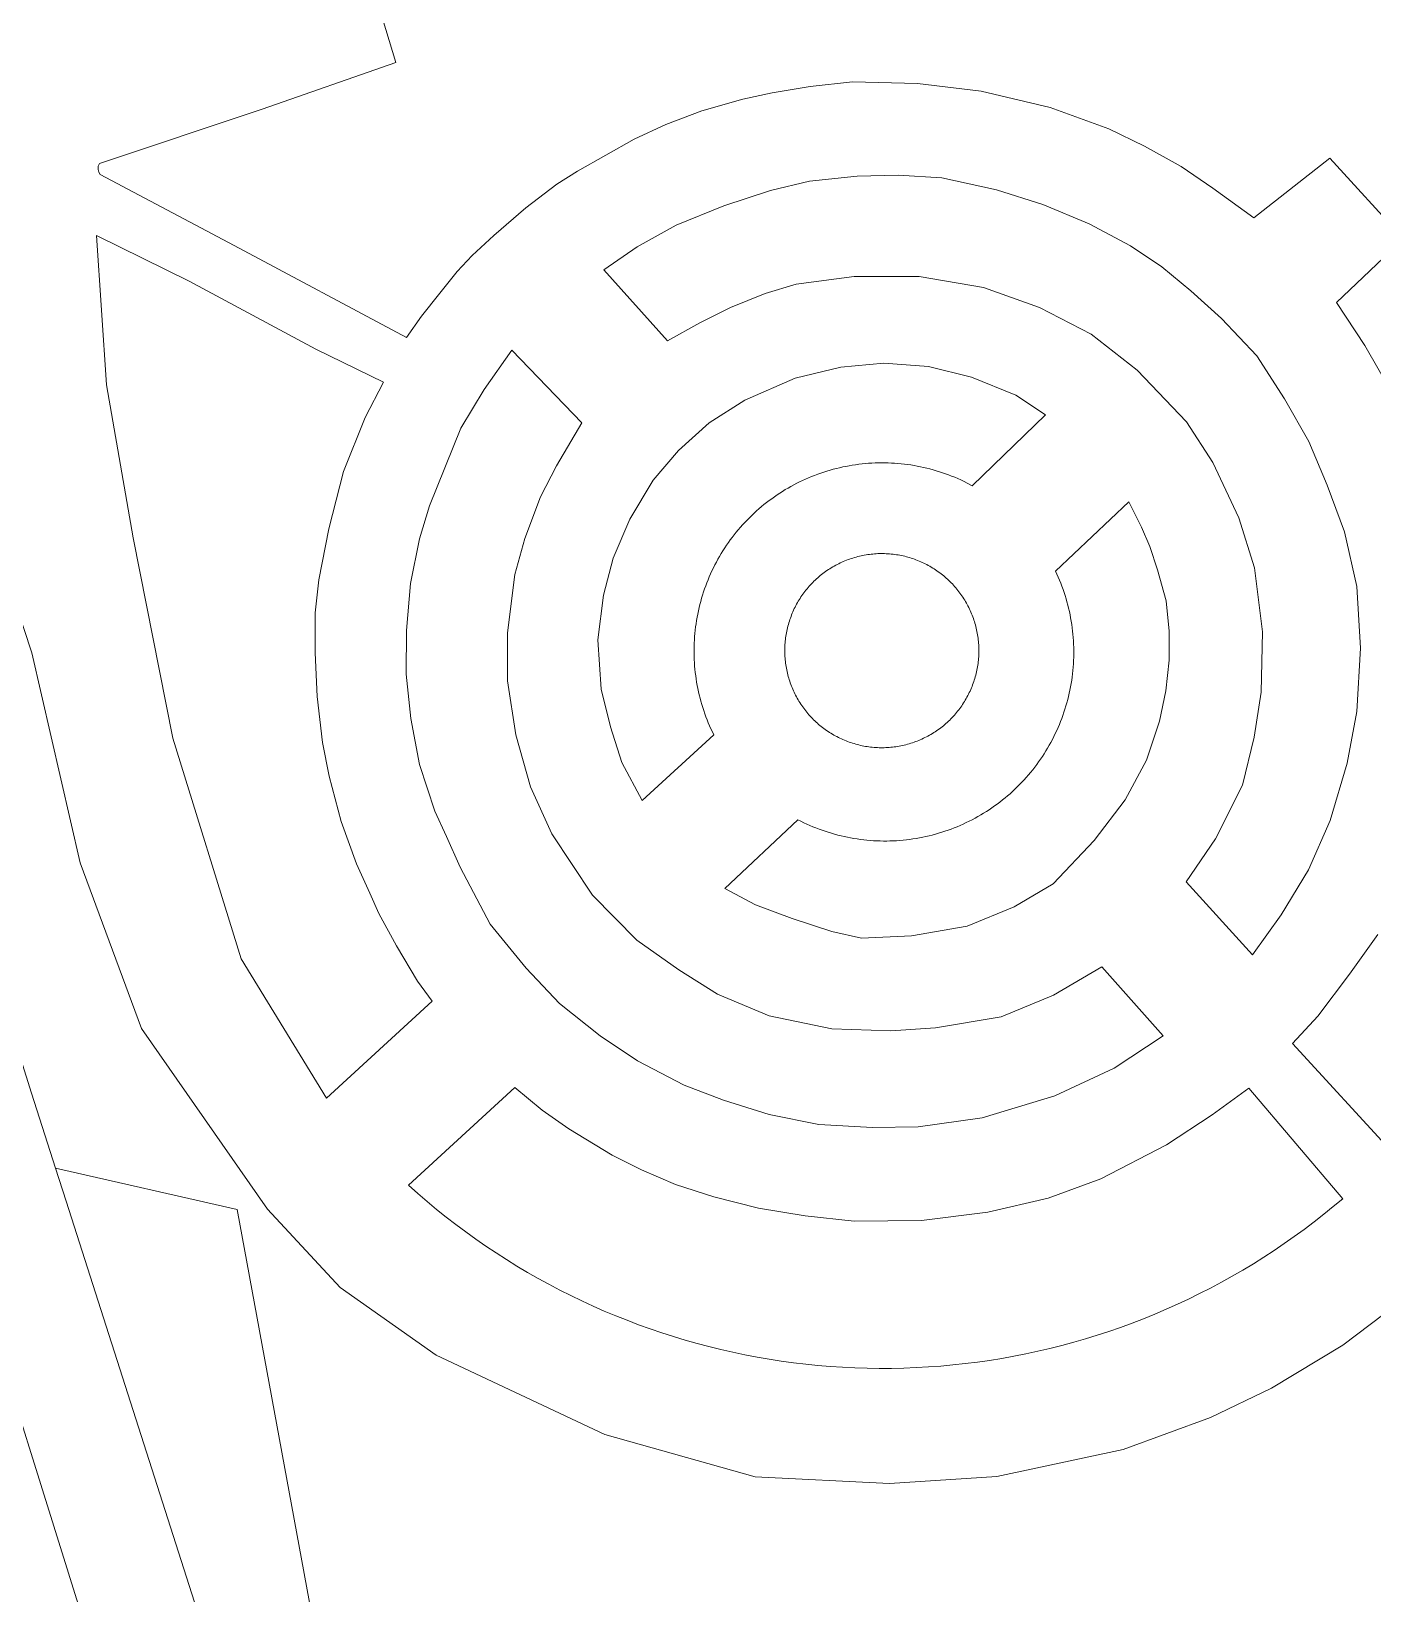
# Model space of a CAD drawing. Header units: millimetres. Extents: x 833924389 to 835767163, y 817400000 to 818811854.
# Drawn here: x 835522579 to 835550797, y 817720892 to 817753754 of the extents above; entities that cross this region are included whole.
import ezdxf

# ---------------------------------------------------------------- set-up
doc = ezdxf.new("R2010")
doc.units = ezdxf.units.MM
doc.header["$LTSCALE"] = 10
doc.header["$MEASUREMENT"] = 0
doc.layers.add('01_Base_Plan', color=5, linetype='Continuous', lineweight=5)

msp = doc.modelspace()

# ---------------------------------------------------------------- linework, layer by layer
at = {"layer": '01_Base_Plan', "linetype": 'Continuous', "flags": 128}
for points in [[(835529556, 817689255), (835528698, 817691879), (835528617, 817692024), (835527296, 817696287), (835527089, 817696950), (835525086, 817703367), (835523871, 817707149), (835524519, 817711866), (835525089, 817715810), (835523635, 817720446), (835521333, 817727795), (835519911, 817732386), (835519708, 817733042), (835517072, 817735662), (835515637, 817737052), (835514038, 817738601), (835512522, 817744565), (835510507, 817752539), (835509875, 817754911), (835508375, 817760479)], [(835523089, 817729846), (835522584, 817731423), (835522358, 817732138), (835521066, 817735984), (835520036, 817738803), (835517706, 817743269), (835516007, 817746583), (835515268, 817748187), (835514060, 817752053), (835513237, 817754825), (835512611, 817756950), (835513275, 817757210)], [(835517513, 817756098), (835522591, 817740678), (835523607, 817736264), (835524896, 817732778), (835527546, 817728983), (835529074, 817727330), (835531094, 817725911), (835534642, 817724240), (835537804, 817723350), (835540629, 817723213), (835542887, 817723358), (835545546, 817723925), (835547383, 817724598), (835548669, 817725219), (835550171, 817726119), (835551608, 817727204)], [(835529825, 817754490), (835530246, 817753097), (835527437, 817752113), (835524012, 817750972), (835523988, 817750916), (835523984, 817750848), (835523997, 817750789), (835524030, 817750743), (835526848, 817749247), (835530471, 817747313), (835530788, 817747763), (835531170, 817748242), (835531538, 817748698), (835531853, 817749035), (835532308, 817749460), (835532980, 817750037), (835533637, 817750534), (835534068, 817750810), (835535261, 817751485), (835535924, 817751795), (835536686, 817752082), (835537548, 817752325), (835538167, 817752458), (835538962, 817752590), (835539855, 817752690), (835541221, 817752653), (835542560, 817752494), (835544010, 817752153), (835545247, 817751698), (835545994, 817751338), (835546768, 817750907), (835547435, 817750455), (835548294, 817749832), (835549896, 817751087), (835551446, 817749389), (835550034, 817748046), (835550631, 817747147), (835551230, 817746095)], [(835547488, 817736770), (835548056, 817737897), (835548306, 817738904), (835548452, 817739857), (835548475, 817741126), (835548309, 817742468), (835547977, 817743519), (835547435, 817744685), (835546876, 817745542), (835545842, 817746628), (835544871, 817747385), (835543789, 817747944), (835542611, 817748361), (835541254, 817748599), (835539889, 817748599), (835538671, 817748433), (835538020, 817748235), (835537287, 817747947), (835536643, 817747622), (835535960, 817747242), (835534624, 817748739), (835535322, 817749217), (835536144, 817749677), (835537148, 817750083), (835538126, 817750405), (835538948, 817750602), (835539955, 817750705), (835540814, 817750728), (835541731, 817750673), (835542884, 817750417), (835543859, 817750110), (835544834, 817749703), (835545701, 817749240), (835546360, 817748801), (835546973, 817748296), (835547616, 817747713), (835548360, 817746926), (835548943, 817746023), (835549449, 817745126), (835549839, 817744204), (835550203, 817743225), (835550462, 817742076), (835550541, 817740777), (835550462, 817739447), (835550257, 817738361), (835549903, 817737157), (835549444, 817736114), (835548873, 817735171), (835548266, 817734329), (835546873, 817735863), (835547488, 817736770)], [(835523954, 817749458), (835524165, 817746317), (835524725, 817743099), (835525559, 817738883), (835526993, 817734244), (835528790, 817731317), (835531011, 817733357), (835530704, 817733773), (835530265, 817734518), (835529888, 817735199), (835529703, 817735629), (835529420, 817736244), (835529095, 817737132), (835528844, 817738086), (835528708, 817738792), (835528590, 817739762), (835528549, 817740680), (835528549, 817741525), (835528626, 817742215), (835528836, 817743290), (835529149, 817744495), (835529601, 817745632), (835529987, 817746374), (835528564, 817747064), (835525904, 817748499), (835523954, 817749458)], [(835534382, 817735587), (835533527, 817736876), (835533078, 817737862), (835532771, 817738953), (835532595, 817740091), (835532595, 817741101), (835532748, 817742327), (835532960, 817743083), (835533292, 817743962), (835533624, 817744616), (835534159, 817745521), (835532686, 817747049), (835532105, 817746219), (835531617, 817745405), (835530958, 817743773), (835530748, 817743080), (835530555, 817742137), (835530470, 817741152), (835530462, 817740232), (835530564, 817739303), (835530743, 817738335), (835531065, 817737348), (835531312, 817736816), (835531598, 817736170), (835532235, 817734972), (835532989, 817734049), (835533688, 817733303), (835534549, 817732628), (835535333, 817732101), (835536310, 817731587), (835537142, 817731274), (835538101, 817730969), (835539145, 817730758), (835540272, 817730699), (835541234, 817730713), (835542579, 817730903), (835544109, 817731364), (835545360, 817731947), (835546389, 817732627), (835545097, 817734077), (835544082, 817733483), (835542983, 817733028), (835541600, 817732796), (835540658, 817732729), (835539416, 817732772), (835538100, 817733050), (835537017, 817733500), (835536202, 817734011), (835535317, 817734641), (835534382, 817735587)], [(835542374, 817744195), (835543910, 817745683), (835543288, 817746102), (835542360, 817746482), (835541453, 817746700), (835540515, 817746771), (835539606, 817746688), (835538649, 817746456), (835537591, 817745993), (835536839, 817745518), (835536196, 817744939), (835535659, 817744309), (835535168, 817743494), (835534819, 817742669), (835534618, 817741892), (835534496, 817740951), (835534567, 817739918), (835534764, 817739125), (835535004, 817738378), (835535432, 817737573), (835536934, 817738958), (835536847, 817739145), (835536821, 817739208), (835536795, 817739272), (835536770, 817739336), (835536747, 817739400), (835536725, 817739465), (835536703, 817739530), (835536683, 817739596), (835536664, 817739662), (835536647, 817739728), (835536630, 817739795), (835536615, 817739862), (835536600, 817739929), (835536587, 817739996), (835536575, 817740064), (835536565, 817740131), (835536555, 817740199), (835536546, 817740268), (835536539, 817740336), (835536533, 817740404), (835536528, 817740473), (835536525, 817740541), (835536522, 817740610), (835536521, 817740678), (835536521, 817740747), (835536522, 817740816), (835536524, 817740884), (835536527, 817740953), (835536532, 817741021), (835536538, 817741090), (835536545, 817741158), (835536553, 817741226), (835536563, 817741294), (835536573, 817741362), (835536585, 817741429), (835536598, 817741497), (835536612, 817741564), (835536627, 817741631), (835536643, 817741697), (835536661, 817741764), (835536680, 817741830), (835536699, 817741896), (835536720, 817741961), (835536742, 817742026), (835536766, 817742090), (835536790, 817742155), (835536815, 817742218), (835536842, 817742282), (835536870, 817742344), (835536898, 817742407), (835536928, 817742469), (835536959, 817742530), (835536991, 817742591), (835537024, 817742651), (835537058, 817742710), (835537093, 817742769), (835537129, 817742828), (835537166, 817742886), (835537204, 817742943), (835537243, 817742999), (835537283, 817743055), (835537324, 817743110), (835537366, 817743164), (835537409, 817743218), (835537452, 817743271), (835537497, 817743323), (835537543, 817743374), (835537589, 817743425), (835537637, 817743474), (835537685, 817743523), (835537734, 817743571), (835537784, 817743618), (835537834, 817743665), (835537886, 817743710), (835537938, 817743755), (835537991, 817743798), (835538045, 817743841), (835538099, 817743883), (835538154, 817743923), (835538210, 817743963), (835538267, 817744002), (835538324, 817744040), (835538382, 817744077), (835538440, 817744113), (835538500, 817744147), (835538559, 817744181), (835538620, 817744214), (835538680, 817744246), (835538742, 817744276), (835538804, 817744306), (835538866, 817744334), (835538929, 817744362), (835538993, 817744388), (835539056, 817744413), (835539121, 817744438), (835539185, 817744461), (835539250, 817744482), (835539316, 817744503), (835539381, 817744523), (835539448, 817744541), (835539514, 817744558), (835539581, 817744575), (835539648, 817744590), (835539715, 817744603), (835539782, 817744616), (835539850, 817744628), (835539918, 817744638), (835539986, 817744647), (835540054, 817744655), (835540122, 817744662), (835540191, 817744667), (835540259, 817744672), (835540328, 817744675), (835540396, 817744677), (835540465, 817744678), (835540534, 817744678), (835540602, 817744676), (835540671, 817744673), (835540739, 817744669), (835540808, 817744664), (835540876, 817744658), (835540944, 817744651), (835541012, 817744642), (835541080, 817744632), (835541148, 817744621), (835541215, 817744609), (835541283, 817744596), (835541350, 817744581), (835541417, 817744565), (835541483, 817744549), (835541549, 817744531), (835541615, 817744511), (835541681, 817744491), (835541746, 817744470), (835541811, 817744447), (835541875, 817744424), (835541939, 817744399), (835542003, 817744373), (835542066, 817744346), (835542129, 817744318), (835542191, 817744289), (835542374, 817744195)], [(835538706, 817737170), (835538768, 817737139), (835538830, 817737108), (835538893, 817737079), (835538956, 817737051), (835539020, 817737024), (835539084, 817736998), (835539149, 817736973), (835539214, 817736950), (835539279, 817736927), (835539345, 817736906), (835539411, 817736886), (835539478, 817736867), (835539545, 817736849), (835539612, 817736832), (835539680, 817736816), (835539747, 817736802), (835539815, 817736789), (835539884, 817736777), (835539952, 817736766), (835540021, 817736756), (835540089, 817736748), (835540158, 817736741), (835540227, 817736735), (835540296, 817736730), (835540365, 817736726), (835540435, 817736724), (835540504, 817736723), (835540573, 817736723), (835540642, 817736724), (835540712, 817736727), (835540781, 817736730), (835540850, 817736735), (835540919, 817736741), (835540988, 817736748), (835541056, 817736757), (835541125, 817736766), (835541193, 817736777), (835541262, 817736789), (835541330, 817736803), (835541397, 817736817), (835541465, 817736833), (835541532, 817736849), (835541599, 817736867), (835541665, 817736886), (835541732, 817736907), (835541798, 817736928), (835541863, 817736951), (835541928, 817736974), (835541993, 817736999), (835542057, 817737025), (835542121, 817737052), (835542184, 817737080), (835542247, 817737110), (835542309, 817737140), (835542371, 817737171), (835542432, 817737204), (835542492, 817737237), (835542552, 817737272), (835542612, 817737308), (835542670, 817737344), (835542729, 817737382), (835542786, 817737421), (835542843, 817737461), (835542899, 817737501), (835542954, 817737543), (835543009, 817737586), (835543062, 817737629), (835543115, 817737674), (835543168, 817737719), (835543219, 817737765), (835543270, 817737813), (835543320, 817737861), (835543369, 817737910), (835543417, 817737960), (835543464, 817738010), (835543510, 817738062), (835543556, 817738114), (835543600, 817738167), (835543644, 817738221), (835543687, 817738275), (835543728, 817738330), (835543769, 817738386), (835543809, 817738443), (835543848, 817738501), (835543885, 817738559), (835543922, 817738617), (835543958, 817738677), (835543992, 817738737), (835544026, 817738797), (835544058, 817738858), (835544090, 817738920), (835544120, 817738982), (835544150, 817739045), (835544178, 817739108), (835544205, 817739172), (835544231, 817739236), (835544256, 817739301), (835544279, 817739366), (835544302, 817739432), (835544323, 817739497), (835544344, 817739564), (835544363, 817739630), (835544381, 817739697), (835544398, 817739764), (835544413, 817739832), (835544428, 817739899), (835544441, 817739967), (835544453, 817740035), (835544464, 817740104), (835544474, 817740172), (835544482, 817740241), (835544489, 817740310), (835544495, 817740379), (835544500, 817740448), (835544504, 817740517), (835544507, 817740587), (835544508, 817740656), (835544508, 817740725), (835544507, 817740794), (835544504, 817740863), (835544501, 817740933), (835544496, 817741002), (835544490, 817741071), (835544483, 817741140), (835544474, 817741208), (835544465, 817741277), (835544454, 817741345), (835544442, 817741414), (835544429, 817741482), (835544415, 817741549), (835544399, 817741617), (835544382, 817741684), (835544365, 817741751), (835544346, 817741818), (835544325, 817741884), (835544304, 817741950), (835544282, 817742015), (835544258, 817742080), (835544233, 817742145), (835544207, 817742209), (835544180, 817742273), (835544152, 817742336), (835544123, 817742399), (835545665, 817743855), (835545936, 817743324), (835546110, 817742918), (835546269, 817742425), (835546449, 817741776), (835546514, 817741138), (835546514, 817740525), (835546445, 817739881), (835546312, 817739247), (835546035, 817738426), (835545586, 817737587), (835544936, 817736737), (835544072, 817735823), (835543255, 817735342), (835542265, 817734930), (835541098, 817734728), (835540043, 817734681), (835539420, 817734823), (835538586, 817735093), (835537815, 817735381), (835537169, 817735728), (835538706, 817737170)], [(835539685, 817738842), (835539718, 817738829), (835539751, 817738816), (835539785, 817738804), (835539818, 817738792), (835539852, 817738781), (835539886, 817738771), (835539921, 817738761), (835539955, 817738751), (835539990, 817738743), (835540024, 817738735), (835540059, 817738727), (835540094, 817738720), (835540129, 817738714), (835540164, 817738709), (835540200, 817738704), (835540235, 817738699), (835540270, 817738695), (835540306, 817738692), (835540341, 817738690), (835540377, 817738688), (835540413, 817738686), (835540448, 817738686), (835540484, 817738686), (835540519, 817738686), (835540555, 817738687), (835540591, 817738689), (835540626, 817738691), (835540662, 817738694), (835540697, 817738698), (835540733, 817738702), (835540768, 817738707), (835540803, 817738713), (835540838, 817738719), (835540873, 817738726), (835540908, 817738733), (835540943, 817738741), (835540977, 817738749), (835541012, 817738759), (835541046, 817738768), (835541080, 817738779), (835541114, 817738790), (835541148, 817738801), (835541181, 817738813), (835541215, 817738826), (835541248, 817738839), (835541280, 817738853), (835541313, 817738868), (835541345, 817738883), (835541377, 817738898), (835541409, 817738914), (835541441, 817738931), (835541472, 817738948), (835541503, 817738966), (835541533, 817738984), (835541564, 817739003), (835541593, 817739022), (835541623, 817739042), (835541652, 817739062), (835541681, 817739083), (835541710, 817739105), (835541738, 817739127), (835541766, 817739149), (835541793, 817739172), (835541820, 817739195), (835541846, 817739219), (835541872, 817739243), (835541898, 817739268), (835541923, 817739293), (835541948, 817739319), (835541973, 817739345), (835541996, 817739371), (835542020, 817739398), (835542043, 817739425), (835542065, 817739453), (835542087, 817739481), (835542109, 817739509), (835542130, 817739538), (835542150, 817739567), (835542170, 817739597), (835542190, 817739626), (835542209, 817739657), (835542227, 817739687), (835542245, 817739718), (835542262, 817739749), (835542279, 817739781), (835542295, 817739812), (835542311, 817739844), (835542326, 817739876), (835542341, 817739909), (835542355, 817739942), (835542368, 817739975), (835542381, 817740008), (835542393, 817740042), (835542405, 817740075), (835542416, 817740109), (835542426, 817740143), (835542436, 817740177), (835542446, 817740212), (835542454, 817740246), (835542462, 817740281), (835542470, 817740316), (835542477, 817740351), (835542483, 817740386), (835542489, 817740421), (835542494, 817740456), (835542498, 817740492), (835542502, 817740527), (835542505, 817740563), (835542508, 817740598), (835542510, 817740634), (835542511, 817740669), (835542512, 817740705), (835542512, 817740740), (835542511, 817740776), (835542510, 817740812), (835542508, 817740847), (835542506, 817740883), (835542503, 817740918), (835542499, 817740954), (835542495, 817740989), (835542490, 817741024), (835542484, 817741060), (835542478, 817741095), (835542472, 817741130), (835542464, 817741165), (835542456, 817741199), (835542448, 817741234), (835542439, 817741268), (835542429, 817741303), (835542419, 817741337), (835542408, 817741371), (835542396, 817741404), (835542384, 817741438), (835542371, 817741471), (835542358, 817741504), (835542344, 817741537), (835542330, 817741570), (835542315, 817741602), (835542299, 817741634), (835542283, 817741666), (835542266, 817741697), (835542249, 817741728), (835542231, 817741759), (835542213, 817741790), (835542194, 817741820), (835542175, 817741850), (835542155, 817741880), (835542135, 817741909), (835542114, 817741938), (835542092, 817741966), (835542071, 817741995), (835542048, 817742022), (835542025, 817742050), (835542002, 817742077), (835541978, 817742103), (835541954, 817742129), (835541929, 817742155), (835541904, 817742180), (835541879, 817742205), (835541853, 817742229), (835541826, 817742253), (835541799, 817742277), (835541772, 817742300), (835541744, 817742322), (835541716, 817742344), (835541688, 817742365), (835541659, 817742386), (835541630, 817742407), (835541601, 817742427), (835541571, 817742446), (835541541, 817742465), (835541510, 817742484), (835541479, 817742502), (835541448, 817742519), (835541417, 817742536), (835541385, 817742552), (835541353, 817742568), (835541321, 817742583), (835541288, 817742597), (835541255, 817742611), (835541222, 817742625), (835541189, 817742638), (835541156, 817742650), (835541122, 817742662), (835541088, 817742673), (835541054, 817742683), (835541020, 817742693), (835540986, 817742702), (835540951, 817742711), (835540916, 817742719), (835540881, 817742727), (835540846, 817742734), (835540811, 817742740), (835540776, 817742745), (835540741, 817742750), (835540706, 817742755), (835540670, 817742759), (835540635, 817742762), (835540599, 817742764), (835540564, 817742766), (835540528, 817742768), (835540492, 817742768), (835540457, 817742768), (835540421, 817742768), (835540385, 817742767), (835540350, 817742765), (835540314, 817742762), (835540279, 817742759), (835540243, 817742756), (835540208, 817742751), (835540173, 817742747), (835540138, 817742741), (835540102, 817742735), (835540067, 817742728), (835540033, 817742721), (835539998, 817742713), (835539963, 817742705), (835539929, 817742695), (835539895, 817742686), (835539860, 817742675), (835539827, 817742664), (835539793, 817742653), (835539759, 817742641), (835539726, 817742628), (835539693, 817742615), (835539660, 817742601), (835539628, 817742586), (835539595, 817742571), (835539563, 817742556), (835539531, 817742540), (835539500, 817742523), (835539469, 817742506), (835539438, 817742488), (835539407, 817742470), (835539377, 817742451), (835539347, 817742432), (835539317, 817742412), (835539288, 817742391), (835539259, 817742371), (835539231, 817742349), (835539203, 817742327), (835539175, 817742305), (835539148, 817742282), (835539121, 817742259), (835539094, 817742235), (835539068, 817742211), (835539042, 817742186), (835539017, 817742161), (835538992, 817742135), (835538968, 817742109), (835538944, 817742083), (835538921, 817742056), (835538898, 817742029), (835538875, 817742001), (835538853, 817741973), (835538832, 817741945), (835538811, 817741916), (835538790, 817741887), (835538770, 817741857), (835538751, 817741827), (835538732, 817741797), (835538713, 817741767), (835538696, 817741736), (835538678, 817741705), (835538661, 817741673), (835538645, 817741642), (835538629, 817741610), (835538614, 817741577), (835538600, 817741545), (835538586, 817741512), (835538572, 817741479), (835538560, 817741446), (835538547, 817741412), (835538536, 817741379), (835538525, 817741345), (835538514, 817741311), (835538504, 817741277), (835538495, 817741242), (835538486, 817741208), (835538478, 817741173), (835538471, 817741138), (835538464, 817741103), (835538457, 817741068), (835538452, 817741033), (835538447, 817740998), (835538442, 817740962), (835538439, 817740927), (835538435, 817740891), (835538433, 817740856), (835538431, 817740820), (835538430, 817740785), (835538429, 817740749), (835538429, 817740713), (835538429, 817740678), (835538431, 817740642), (835538432, 817740607), (835538435, 817740571), (835538438, 817740535), (835538441, 817740500), (835538446, 817740465), (835538451, 817740429), (835538456, 817740394), (835538462, 817740359), (835538469, 817740324), (835538476, 817740289), (835538484, 817740255), (835538493, 817740220), (835538502, 817740186), (835538512, 817740151), (835538522, 817740117), (835538533, 817740083), (835538544, 817740050), (835538557, 817740016), (835538569, 817739983), (835538583, 817739950), (835538596, 817739917), (835538611, 817739884), (835538626, 817739852), (835538641, 817739820), (835538657, 817739788), (835538674, 817739757), (835538691, 817739725), (835538709, 817739694), (835538727, 817739664), (835538746, 817739634), (835538766, 817739604), (835538785, 817739574), (835538806, 817739545), (835538827, 817739516), (835538848, 817739488), (835538870, 817739459), (835538892, 817739432), (835538915, 817739404), (835538938, 817739377), (835538962, 817739351), (835538986, 817739325), (835539011, 817739299), (835539036, 817739274), (835539062, 817739249), (835539088, 817739225), (835539114, 817739201), (835539141, 817739177), (835539168, 817739154), (835539196, 817739132), (835539224, 817739110), (835539253, 817739088), (835539281, 817739067), (835539310, 817739047), (835539340, 817739027), (835539370, 817739007), (835539400, 817738989), (835539430, 817738970), (835539461, 817738952), (835539492, 817738935), (835539524, 817738918), (835539556, 817738902), (835539588, 817738886), (835539620, 817738871), (835539652, 817738857), (835539685, 817738842)], [(835550904, 817734759), (835550310, 817733920), (835549640, 817733042), (835549106, 817732465), (835551222, 817730162)], [(835550165, 817729201), (835549967, 817729035), (835549766, 817728872), (835549563, 817728712), (835549356, 817728556), (835549147, 817728404), (835548935, 817728256), (835548721, 817728111), (835548504, 817727970), (835548285, 817727832), (835548064, 817727699), (835547840, 817727569), (835547614, 817727443), (835547386, 817727322), (835547156, 817727204), (835546923, 817727090), (835546689, 817726981), (835546453, 817726875), (835546215, 817726773), (835545976, 817726676), (835545734, 817726583), (835545491, 817726494), (835545247, 817726409), (835545001, 817726329), (835544754, 817726253), (835544506, 817726181), (835544256, 817726114), (835544005, 817726050), (835543753, 817725992), (835543500, 817725937), (835543247, 817725887), (835542992, 817725842), (835542737, 817725801), (835542481, 817725764), (835542224, 817725732), (835541967, 817725704), (835541709, 817725681), (835541452, 817725662), (835541193, 817725648), (835540935, 817725638), (835540676, 817725633), (835540418, 817725632), (835540159, 817725635), (835539901, 817725644), (835539642, 817725656), (835539384, 817725674), (835539126, 817725695), (835538869, 817725721), (835538612, 817725752), (835538356, 817725787), (835538100, 817725827), (835537846, 817725871), (835537592, 817725919), (835537338, 817725972), (835537086, 817726029), (835536835, 817726091), (835536585, 817726157), (835536336, 817726227), (835536088, 817726301), (835535842, 817726380), (835535597, 817726464), (835535354, 817726551), (835535112, 817726643), (835534872, 817726738), (835534633, 817726838), (835534396, 817726943), (835534161, 817727051), (835533928, 817727163), (835533697, 817727279), (835533468, 817727400), (835533242, 817727524), (835533017, 817727652), (835532795, 817727784), (835532575, 817727920), (835532357, 817728060), (835532142, 817728204), (835531929, 817728351), (835531719, 817728502), (835531512, 817728656), (835531307, 817728815), (835531105, 817728976), (835530906, 817729141), (835530710, 817729310), (835530517, 817729482), (835532751, 817731539), (835533329, 817731064), (835533890, 817730668), (835534795, 817730114), (835535414, 817729806), (835536127, 817729501), (835536938, 817729240), (835537875, 817728999), (835538855, 817728837), (835539892, 817728728), (835541304, 817728742), (835542702, 817728920), (835543968, 817729209), (835545074, 817729620), (835546459, 817730333), (835547419, 817730964), (835548191, 817731523), (835550165, 817729201)], [(835523089, 817729846), (835526912, 817728971), (835528582, 817719909)], [(835523089, 817729846), (835523311, 817729151), (835527196, 817717016), (835527315, 817716642), (835528460, 817712595)]]:
    msp.add_lwpolyline(points, dxfattribs=at)

doc.saveas('drawing.dxf')
